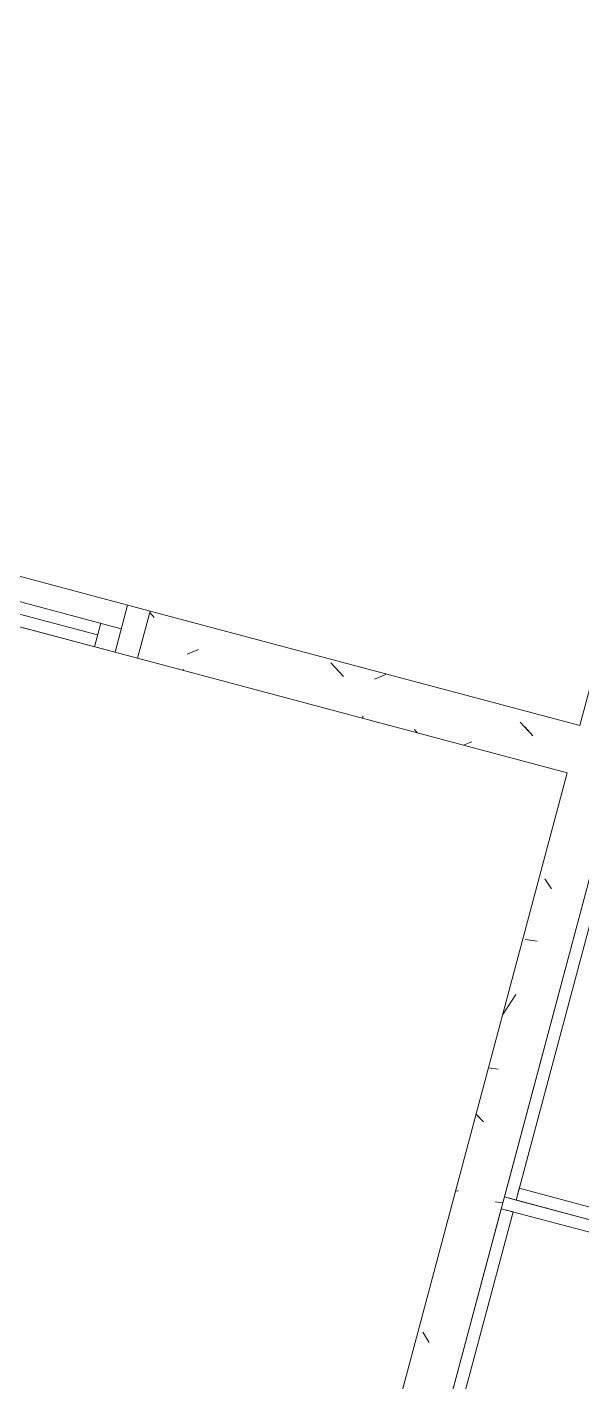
# Model space of a CAD drawing. Header units: metres. Extents: x 689715 to 690980, y 1005284 to 1006835.
# Drawn here: x 690860.226 to 690861.137, y 1005596.945 to 1005599.171 of the extents above; entities that cross this region are included whole.
import ezdxf

# ---------------------------------------------------------------- set-up
doc = ezdxf.new("R2010")
doc.units = ezdxf.units.M
doc.linetypes.add('PHANTOM', pattern=[2.5, 1.25, -0.25, 0.25, -0.25, 0.25, -0.25])
doc.layers.add('0_HUELLAS CASAS CASTILLA', color=1, linetype='Continuous')
doc.layers.add('0_NUMERO DE LOTE FASE V', color=3, linetype='Continuous')
for name, color, linetype, lineweight in [('Modelos genéricos', 7, 'Continuous', 13), ('Muros', 7, 'Continuous', 13), ('Patrón de corte', 7, 'Continuous', 13), ('Ventanas', 7, 'Continuous', 13)]:
    doc.layers.add(name, color=color, linetype=linetype, lineweight=lineweight)
pattern_1 = [(49.99999999999996, (0, -2.328306436538696e-10), (0.4377584771638401, -0.03836033982117172), [0.04599999999999997, -0.5029999999999996]), (354.9999999999999, (0, -2.328306436538696e-10), (-0.0843952140696779, 0.4580987315439033), [0.037, -0.402]), (100.451, (0.03600000008009374, -0.003000000258907676), (0.3526758939897786, 0.4199401312074266), [0.03899999999999999, -0.427]), (46.18399999999996, (0, 0.121999999973923), (0.6506308650644553, -0.1004214988211121), [0.06899999999999998, -0.7539999999999997]), (96.63599999999995, (0.05400000012014061, 0.113999999826774), (0.570191611846052, 0.5938707988951815), [0.058, -0.6409999999999998]), (351.1839999999999, (0, 0.121999999973923), (0.5697220635397624, 0.5936975411065765), [0.05499999999999999, -0.6039999999999999]), (21, (0.06099999987054616, 0.09100000001490116), (0.3642747293136029, -0.245780230253577), [0.04599999999999997, -0.5029999999999996]), (326, (0.06099999987054616, 0.09100000001490116), (0.1482769546615402, 0.4415777901075864), [0.03699999999999999, -0.4019999999999999]), (71.451, (0.09099999989848584, 0.07100000022910535), (0.512048302653334, 0.1963072483374968), [0.03900000000000001, -0.4270000000000002]), (37.49999999999998, (0, -2.328306436538696e-10), (0.007375797972208928, 0.2022933454275577), [0.02, -0.3769999999999999, 0.02, -0.3879999999999999, -0.4039999999999999]), (37.49999999999998, (0, -2.328306436538696e-10), (0.007375797972208928, 0.2022933454275577), [-0.8059999999999998, 0.02, -0.384]), (7.49999999999994, (0, -2.328306436538696e-10), (0.1600503399492728, 0.2399435114399267), [0.02, -0.2129999999999999, 0.02, -0.3679999999999999, -0.154]), (7.49999999999994, (0, -2.328306436538696e-10), (0.1600503399492728, 0.2399435114399267), [-0.6209999999999999, 0.02, -0.134]), (327.5, (-0.136000000173226, -2.328306436538696e-10), (0.325416223879766, -0.01404568388630395), [0.02, -0.132, 0.02, -0.455, -0.6309999999999999]), (327.5, (-0.136000000173226, -2.328306436538696e-10), (0.325416223879766, -0.01404568388630395), [-0.6279999999999999, 0.02, -0.6109999999999999]), (317.4999999999999, (-0.1970000000437722, -2.328306436538696e-10), (0.3554815006055005, 0.06081860510782444), [0.01999999999999999, -0.1779999999999999, 0.01999999999999999, -0.2959999999999999, -0.4479999999999997]), (317.4999999999999, (-0.1970000000437722, -2.328306436538696e-10), (0.3554815006055005, 0.06081860510782444), [-0.5139999999999997, 0.01999999999999999, -0.4279999999999998])]

# ---------------------------------------------------------------- blocks, each defined once
blk = doc.blocks.new('Window-Sliding - VENTANA DE 1_60 X 1_20-1540949-PLANO CLAVE _8 CASAS EN HILERA_ - Dependent 1')
at = {"layer": 'Ventanas', "color": 253}
for p, q in [((0.8003658304546724, 0.04), (-0.799634169545327, 0.04)), ((-0.799634169545327, 0.04), (-0.799634169545327, -0.03999999999902364)), ((-0.7996341695453272, 0.04000000000097637), (0.8003658304546725, 0.04000000000097637)), ((-0.7615341697799087, -0.03999999999902364), (-0.7615341697799087, 0.04000000000097637)), ((-0.7615341697799087, 0.04000000000097637), (-0.7615341697799087, -0.03999999999902365)), ((-0.7266091695452884, 0.04000000000097637), (-0.7266091695452884, 9.714248738745823e-13)), ((-0.02185916954532734, 0.04000000000097637), (-0.02185916954532734, 9.714248738745823e-13)), ((0.000365830454672653, 9.714248738745823e-13), (0.000365830454672653, 0.04000000000097637)), ((0.7622658304671647, 0.04000000000097637), (0.7622658304671647, -0.03999999999902365)), ((0.8003658304546724, -0.03999999999902364), (0.8003658304546724, 0.04)), ((0.7622658304671647, 9.714248738745823e-13), (-0.761534169779909, 9.714248738745823e-13)), ((-0.02185916954532734, 0.02000000000096879), (-0.7266091695452884, 0.02000000000096879)), ((0.000365830454672653, 9.714248738745823e-13), (0.000365830454672653, -0.03999999999902364)), ((0.02259083045467268, -0.03999999999902364), (0.02259083045467268, 9.714248738745823e-13)), ((0.7273408304547152, -0.03999999999902364), (0.7273408304547152, 9.714248738745823e-13)), ((0.02259083045467268, -0.0199999999990375), (0.7273408304547152, -0.0199999999990375)), ((-0.799634169545327, -0.03999999999902364), (0.8003658304546724, -0.03999999999902364)), ((-0.7996341695453272, -0.03999999999902364), (0.8003658304546725, -0.03999999999902364)), ((-0.7996341692992297, -0.03999999999902364), (0.800365830455645, -0.03999999999902364))]:
    blk.add_line(p, q, dxfattribs=at)
blk = doc.blocks.new('MUEBLES COCINA CASTILLA 2 - MUEBLES COCINA CASTILLA 2-1876569-PLANO CLAVE _8 CASAS EN HILERA_ - Dependent 1')
at = {"layer": 'Modelos genéricos', "color": 9, "lineweight": 9}
for p, q in [((-1.469999999999998, 1.900000000000001), (-1.469999999999998, 1.200000000000004)), ((-1.45, 1.200000000000004), (-1.45, 1.900000000000001)), ((-1.149999999999998, 1.22), (-1.450000000000001, 1.22)), ((-1.450000000000001, 1.22), (-1.450000000000001, 1.200000000000004)), ((-1.469999999999998, 1.200000000000004), (-1.45, 1.200000000000004)), ((-1.150000000000002, 1.200000000000004), (-1.47, 1.200000000000004)), ((-1.47, 1.200000000000004), (-1.47, 1.180000000000009)), ((-1.47, 1.180000000000009), (-1.470000000000003, 0.3200000000000139)), ((-1.450000000000001, 1.180000000000009), (-1.47, 1.180000000000009)), ((-1.47, 1.180000000000009), (-1.150000000000002, 1.180000000000009)), ((-1.450000000000001, 1.200000000000004), (-1.149999999999998, 1.200000000000004)), ((-1.450000000000002, 0.3200000000000139), (-1.450000000000001, 1.180000000000009))]:
    blk.add_line(p, q, dxfattribs=at)
blk = doc.blocks.new('012-AR_CASTILLA_MODELO B_rvt-1-PLANO CLAVE _8 CASAS EN HILERA_ - Dependent 1')
at = {"layer": 'Patrón de corte'}
h = blk.add_hatch(dxfattribs=at)
h.set_pattern_fill('HORMIGÓN', color=254, scale=0.9999999999999999, style=0, pattern_type=2)
h.set_pattern_definition(pattern_1)
h.paths.add_polyline_path([(14.74183760152664, 87.69771324051544), (14.86183760140557, 87.69771324028261), (14.8618376016384, 90.31001324043609), (14.84644194558496, 90.31001324043609), (14.84644194552675, 90.33541324059479), (14.8618376016384, 90.33541324012913), (14.86183760169661, 90.85271324054338), (14.74183760146843, 90.85271324007772), (14.74183760152664, 87.77771324058995)], flags=0)
h = blk.add_hatch(dxfattribs=at)
h.set_pattern_fill('HORMIGÓN', color=254, scale=0.9999999999999999, style=0, pattern_type=2)
h.set_pattern_definition(pattern_1)
h.paths.add_polyline_path([(12.41178603237495, 87.69771324051544), (12.41178603237495, 87.77771324082278), (11.64183760154992, 87.77771324035712), (11.64183760154992, 87.69771324051544), (11.72183760127518, 87.69771324051544)], flags=0)
h.paths.add_polyline_path([(14.74183760152664, 87.69771324051544), (14.74183760152664, 87.77771324058995), (14.01178603223525, 87.77771324035712), (14.01178603211883, 87.69771324028261)], flags=0)
h = blk.add_hatch(dxfattribs=at)
h.set_pattern_fill('HORMIGÓN', color=254, scale=0.9999999999999999, style=0, pattern_type=2)
h.set_pattern_definition(pattern_1)
h.paths.add_polyline_path([(14.82183760148473, 79.59754749690183), (14.82183760136832, 87.69771324028261), (14.74183760152664, 87.69771324051544), (14.74183760152664, 79.59754749643616)], flags=0)
at = {"layer": 'Muros', "color": 253}
for p, q in [((14.74183760146843, 90.85271324007772), (14.74183760152664, 87.77771324058995)), ((14.74183760152664, 87.77771324058995), (14.01178603223525, 87.77771324035712)), ((14.01178603211883, 87.69771324028261), (14.74183760152664, 87.69771324051544)), ((14.74183760152664, 87.69771324051544), (14.74183760152664, 84.34771324018948)), ((14.82183760148473, 79.59754749690183), (14.82183760136832, 87.69771324028261))]:
    blk.add_line(p, q, dxfattribs=at)
at = {"color": 254, "lineweight": 13, "rotation": 179.9999999999999}
blk.add_blockref('Window-Sliding - VENTANA DE 1_60 X 1_20-1540949-PLANO CLAVE _8 CASAS EN HILERA_ - Dependent 1', (13.21215186291374, 87.73771324031986), dxfattribs=at)
at = {"color": 254, "lineweight": 13}
blk.add_blockref('MUEBLES COCINA CASTILLA 2 - MUEBLES COCINA CASTILLA 2-1876569-PLANO CLAVE _8 CASAS EN HILERA_ - Dependent 1', (8.991837601759471, 85.7977132408414), dxfattribs=at)
blk = doc.blocks.new('CASTILLA 7 NUEVA')
at = {"layer": '0_HUELLAS CASAS CASTILLA', "color": 8, "lineweight": 5}
for p in [(261.9846956953988, -105.3653356283903), (269.284695695038, -105.3653356430586)]:
    blk.add_blockref('012-AR_CASTILLA_MODELO B_rvt-1-PLANO CLAVE _8 CASAS EN HILERA_ - Dependent 1', p, dxfattribs=at)

msp = doc.modelspace()

# ---------------------------------------------------------------- block references
at = {"layer": '0_NUMERO DE LOTE FASE V', "linetype": 'PHANTOM', "rotation": 345.0660436350147}
msp.add_blockref('CASTILLA 7 NUEVA', (690598.286133139, 1005686.330502436), dxfattribs=at)

doc.saveas('drawing.dxf')
